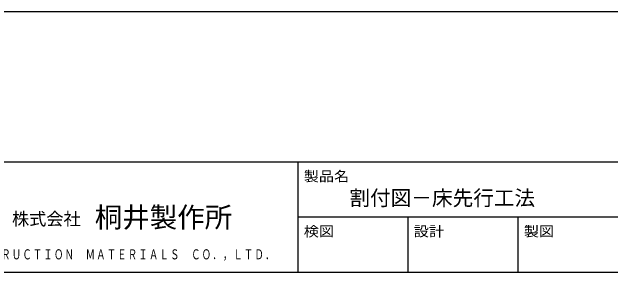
# Model space of a CAD drawing. Units: millimetres on the paper, enlarged 50 times. Extents: x -6877 to 6873, y -4866 to 4752.
# Drawn here: x -1756 to 2594, y -4748 to -2859 of the extents above; entities that cross this region are included whole.
import ezdxf
from ezdxf.enums import TextEntityAlignment as Align

# ---------------------------------------------------------------- set-up
doc = ezdxf.new("R2010")
doc.units = ezdxf.units.MM
doc.header["$LTSCALE"] = 50
for name, color, linetype in [('1-3_太線２', 3, 'Continuous'), ('F-3_太線２', 7, 'Continuous'), ('F-5_固定文字', 7, 'Continuous'), ('F-6_文字', 4, 'Continuous')]:
    doc.layers.add(name, color=color, linetype=linetype)
doc.styles.add('ＭＳ ゴシック', font='')
doc.styles.get('ＭＳ ゴシック').set_extended_font_data('MS Gothic')

msp = doc.modelspace()

# ---------------------------------------------------------------- linework, layer by layer
at = {"layer": '1-3_太線２'}
msp.add_line((5151.12, -2858.82), (-5473.88, -2858.82), dxfattribs=at)
at = {"layer": 'F-3_太線２', "color": 3}
for p, q in [((-6876.67, -3947.5), (6873.33, -3947.5)), ((323.33, -3947.5), (323.33, -4747.5)), ((-6876.67, -4747.5), (6873.33, -4747.5))]:
    msp.add_line(p, q, dxfattribs=at)
at = {"layer": 'F-3_太線２'}
for p, q in [((323.33, -4347.5), (6873.33, -4347.5)), ((1123.33, -4347.5), (1123.33, -4747.5)), ((1923.33, -4347.5), (1923.33, -4747.5))]:
    msp.add_line(p, q, dxfattribs=at)

# ---------------------------------------------------------------- texts
at = {"layer": 'F-5_固定文字', "color": 4, "style": 'ＭＳ ゴシック', "width": 1.1}
for s, p in [('製品名', (366.48, -4110.87)), ('検図', (366.48, -4510.87)), ('設計', (1166.48, -4510.87)), ('製図', (1966.48, -4510.87))]:
    msp.add_text(s, height=73.31, dxfattribs=at).set_placement(p, align=Align.BOTTOM_LEFT)
at = {"layer": 'F-5_固定文字', "style": 'ＭＳ ゴシック'}
msp.add_text('桐井製作所', height=146.6, dxfattribs=at).set_placement((-1153.54, -4467.18), align=Align.BOTTOM_LEFT)
at = {"layer": 'F-5_固定文字', "color": 4, "style": 'ＭＳ ゴシック'}
msp.add_text('株式会社', height=91.64, dxfattribs=at).set_placement((-1755.49, -4435.17), align=Align.BOTTOM_LEFT)
at = {"layer": 'F-5_固定文字', "color": 4, "insert": (-2676.67, -4666.4), "char_height": 73.31, "attachment_point": 7, "style": 'ＭＳ ゴシック'}
msp.add_mtext('\\T1.15;\\W0.65;ＫＩＲＩＩ\u3000ＣＯＮＳＴＲＵＣＴＩＯＮ\u3000ＭＡＴＥＲＩＡＬＳ\u3000ＣＯ．，ＬＴＤ．', dxfattribs=at)
at = {"layer": 'F-6_文字', "style": 'ＭＳ ゴシック'}
msp.add_text('割付図－床先行工法', height=110, dxfattribs=at).set_placement((698.33, -4297.5), align=Align.BOTTOM_LEFT)

doc.saveas('drawing.dxf')
